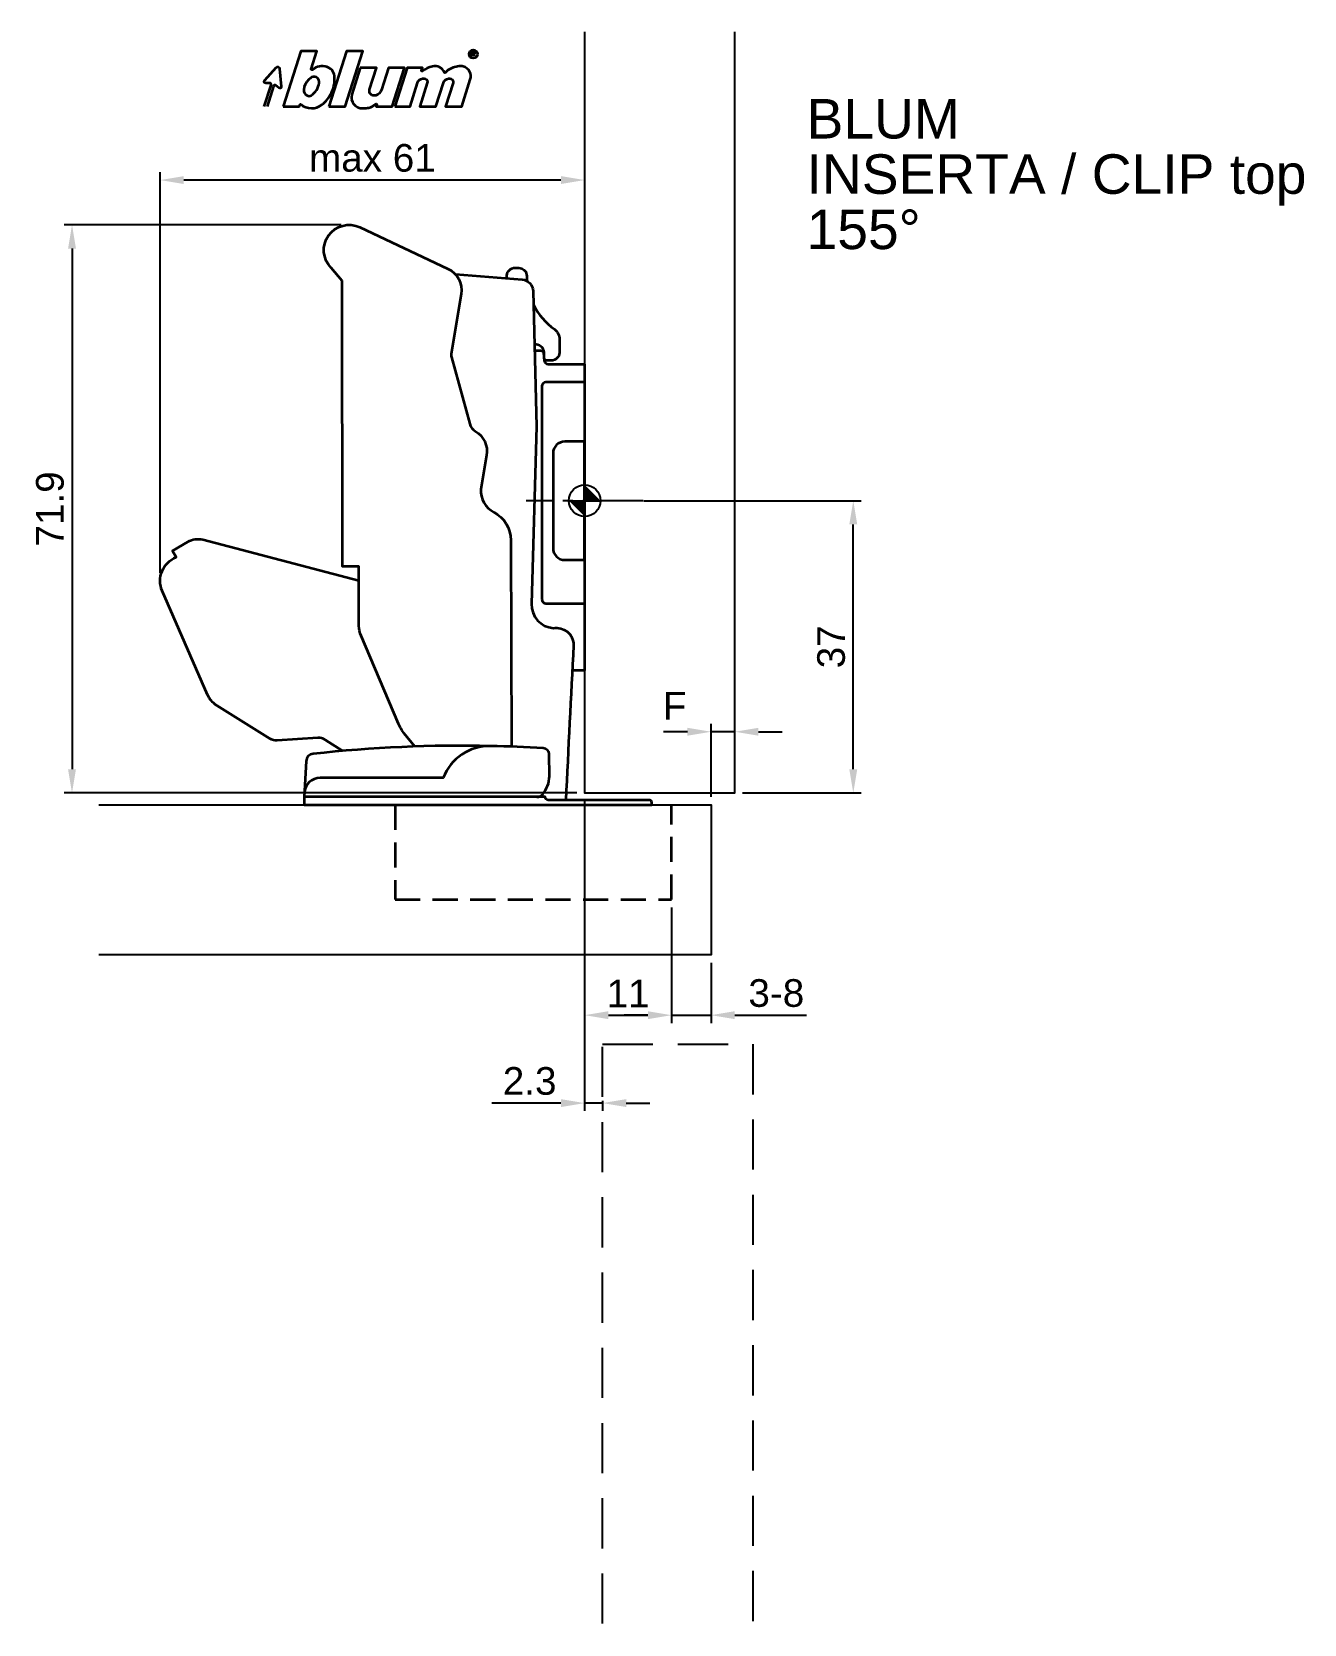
# Model space of a CAD drawing. Extents: x -70 to 91, y -142 to 59.
import ezdxf

# ---------------------------------------------------------------- set-up
doc = ezdxf.new("R2010")
doc.units = 0
doc.header["$PDMODE"] = 35
doc.header["$PDSIZE"] = 5
for name, pattern in [('MITTE2', [28.575, 19.05, -3.175, 3.175, -3.175]), ('STRICHLINIE2', [9.525, 6.35, -3.175]), ('VERDECKT2', [4.7625, 3.175, -1.5875])]:
    doc.linetypes.add(name, pattern=pattern)
doc.layers.get('0').update_dxf_attribs({"color": 30, "linetype": 'CONTINUOUS'})
doc.layers.get('Defpoints').update_dxf_attribs({"linetype": 'CONTINUOUS'})
doc.layers.add('1', color=2, linetype='CONTINUOUS')
doc.layers.add('5', color=1, linetype='CONTINUOUS')
doc.layers.add('6', color=3, linetype='CONTINUOUS', lineweight=35)
doc.styles.add('Beschlag', font='ARIAL.TTF')
doc.dimstyles.new('Beschlag', dxfattribs={"dimtxt": 3.5, "dimasz": 3, "dimexe": 1, "dimexo": 1, "dimgap": 1, "dimtad": 1, "dimdec": 1, "dimdsep": 46, "dimtxsty": 'Beschlag', "dimcen": 2, "dimclrd": 256, "dimclre": 256, "dimclrt": 256, "dimadec": 1, "dimazin": 2, "dimtfac": 0.71, "dimtdec": 1, "dimtix": 1, "dimtmove": 2, "dimatfit": 0, "dimfxl": 0, "dimtolj": 1, "dimlwd": -1, "dimlwe": -1, "dimarcsym": 0})

# ---------------------------------------------------------------- blocks, each defined once
blk = doc.blocks.new('Logo_BLUM')
at = {"layer": '6', "color": 20, "linetype": 'Continuous'}
for points in [[(2.39, 0), (4.43, 0), (4.52, 0.26, -0.512391), (4.62, 0.29, 0.357881), (7.3, 0.25, 0.116336), (8.5, 1.76, 0.127435), (8.89, 3.85, 0.227045), (8.36, 4.79, 0.273775), (6.5, 4.93), (6.04, 4.67, -0.689828), (5.94, 4.76), (6.65, 7), (4.61, 7)], [(12.15, 4.9), (11.09, 1.53, 0.527578), (12.44, -0.2, -0.003338), (13.06, -0.17, 0.131781), (13.63, 0.02), (14.12, 0.32, -0.706223), (14.22, 0.24), (14.15, 0), (16.19, 0), (17.75, 4.9), (15.7, 4.9), (14.81, 2.11, -0.253672), (14.11, 1.42, -0.127823), (13.72, 1.42, -0.447747), (13.33, 2.15), (14.2, 4.9)], [(16.53, 0), (18.44, 0), (19.39, 3, -0.282196), (20.04, 3.56, -0.141376), (20.38, 3.52, -0.3938), (20.62, 2.99), (19.67, 0), (21.72, 0), (22.67, 3, -0.282189), (23.31, 3.56, -0.141385), (23.65, 3.52, -0.393792), (23.89, 2.99), (22.94, 0), (24.99, 0), (26.07, 3.42, 0.424526), (25.18, 5.07, 0.098115), (24.64, 5.11, 0.114777), (23.24, 4.6), (22.89, 4.28, -0.522588), (22.79, 4.31, 0.36711), (21.28, 5.09, 0.102012), (20, 4.5, -0.748324), (19.89, 4.58), (20, 4.9), (18.08, 4.9)], [(5.59, 3.39, 0.16703), (4.99, 2.14, 0.322673), (5.41, 1.39, 0.260102), (5.93, 1.42, 0.211929), (6.95, 3, 0.250706), (6.73, 3.62, 0.316796), (6.01, 3.72, 0.086595)]]:
    blk.add_lwpolyline(points, format="xyb", close=True, dxfattribs=at)
blk.add_lwpolyline([(8.18, 0), (10.23, 0), (12.45, 7), (10.4, 7)], close=True, dxfattribs=at)
for points in [[(26.26, 6.4), (26.26, 6.9), (26.52, 6.9, -0.975005), (26.53, 6.67, 0.014563), (26.45, 6.67), (26.26, 6.67), (26.45, 6.67), (26.52, 6.6), (26.57, 6.53), (26.62, 6.42)], [(0, 0), (0.86, 2.7, 0.480207), (0.67, 2.98), (0.19, 2.97, -0.689229), (0.05, 3.33), (1.49, 4.95, -0.685285), (1.94, 4.79), (2.15, 2.54, -0.636083), (1.84, 2.36), (1.47, 2.68, 0.560356), (1.16, 2.59), (0.34, 0)]]:
    blk.add_lwpolyline(points, format="xyb", dxfattribs=at)
blk.add_circle((26.44, 6.65), 0.527, dxfattribs=at)
blk = doc.blocks.new('*D5')
at = {"layer": '1'}
for p, q in [((7.51, 0), (35, 0)), ((34, -34), (34, -3)), ((20, -37), (35, -37))]:
    blk.add_line(p, q, dxfattribs=at)
for points in [[(33.5, -3), (34.5, -3), (34, 0)], [(33.5, -34), (34.5, -34), (34, -37)]]:
    blk.add_solid(points, dxfattribs=at)
at = {"layer": 'Defpoints', "color": 0}
for p in [(6.51, 0), (34, 0), (19, -37)]:
    blk.add_point(p, dxfattribs=at)
at = {"layer": '1', "insert": (31.21, -18.5), "char_height": 3.5, "attachment_point": 5, "rotation": 90, "style": 'Beschlag'}
blk.add_mtext('\\A1;37', dxfattribs=at)
blk = doc.blocks.new('*D4')
at = {"layer": '1'}
for p, q in [((13, -29.25), (10, -29.25)), ((16, -37.5), (16, -28.25)), ((19, -29.25), (16, -29.25)), ((19, -36), (19, -28.25)), ((22, -29.25), (25, -29.25))]:
    blk.add_line(p, q, dxfattribs=at)
for points in [[(13, -28.75), (13, -29.75), (16, -29.25)], [(22, -28.75), (22, -29.75), (19, -29.25)]]:
    blk.add_solid(points, dxfattribs=at)
at = {"layer": 'Defpoints', "color": 0}
for p in [(16, -29.25), (19, -37), (16, -38.5)]:
    blk.add_point(p, dxfattribs=at)
at = {"layer": '1', "insert": (11.39, -25.98), "char_height": 3.5, "attachment_point": 5, "style": 'Beschlag'}
blk.add_mtext('\\A1;F', dxfattribs=at)
blk = doc.blocks.new('*D2')
at = {"layer": '1'}
for p, q in [((11, -51.5), (11, -66.13)), ((16, -58.5), (16, -66.13)), ((8, -65.13), (5, -65.13)), ((11, -65.13), (16, -65.13)), ((19, -65.13), (22, -65.13))]:
    blk.add_line(p, q, dxfattribs=at)
for points in [[(8, -64.63), (8, -65.63), (11, -65.13)], [(19, -64.63), (19, -65.63), (16, -65.13)]]:
    blk.add_solid(points, dxfattribs=at)
at = {"layer": 'Defpoints', "color": 0}
for p in [(11, -50.5), (16, -57.5), (16, -65.13)]:
    blk.add_point(p, dxfattribs=at)
at = {"layer": '1', "insert": (24.26, -62.35), "char_height": 3.5, "attachment_point": 5, "style": 'Beschlag'}
blk.add_mtext('\\A1;3-8', dxfattribs=at)
blk = doc.blocks.new('*D3')
at = {"layer": '1'}
for p, q in [((0, -38), (0, -66.13)), ((11, -51.5), (11, -66.13)), ((3, -65.13), (8, -65.13))]:
    blk.add_line(p, q, dxfattribs=at)
for points in [[(3, -64.63), (3, -65.63), (0, -65.13)], [(8, -64.63), (8, -65.63), (11, -65.13)]]:
    blk.add_solid(points, dxfattribs=at)
at = {"layer": 'Defpoints', "color": 0}
for p in [(0, -37), (11, -50.5), (11, -65.13)]:
    blk.add_point(p, dxfattribs=at)
at = {"layer": '1', "insert": (5.5, -62.38), "char_height": 3.5, "attachment_point": 5, "style": 'Beschlag'}
blk.add_mtext('\\A1;11', dxfattribs=at)
blk = doc.blocks.new('NullPunkt')
at = {"layer": '5'}
for points in [[(-2, 0), (2, 0)], [(0, 2), (0, -2)]]:
    blk.add_lwpolyline(points, dxfattribs=at)
blk.add_circle((0, 0), 2, dxfattribs=at)
for points in [[(0, 0), (-2, 0), (0, 2)], [(0, 0), (2, 0), (0, -2)]]:
    blk.add_solid(points, dxfattribs=at)
blk = doc.blocks.new('*D6')
at = {"layer": '1'}
for p, q in [((-30.8, 34.92), (-65.88, 34.92)), ((-64.88, 31.92), (-64.88, -34)), ((-1, -37), (-65.88, -37))]:
    blk.add_line(p, q, dxfattribs=at)
for points in [[(-65.38, 31.92), (-64.38, 31.92), (-64.88, 34.92)], [(-65.38, -34), (-64.38, -34), (-64.88, -37)]]:
    blk.add_solid(points, dxfattribs=at)
at = {"layer": 'Defpoints', "color": 0}
for p in [(-29.8, 34.92), (-64.88, -37), (0, -37)]:
    blk.add_point(p, dxfattribs=at)
at = {"layer": '1', "insert": (-67.66, -1.04), "char_height": 3.5, "attachment_point": 5, "rotation": 90, "style": 'Beschlag'}
blk.add_mtext('\\A1;71.9', dxfattribs=at)
blk = doc.blocks.new('*D7')
at = {"layer": '1'}
for p, q in [((0, 58.35), (0, 39.59)), ((-53.73, -9.14), (-53.73, 41.59)), ((-3, 40.59), (-50.73, 40.59))]:
    blk.add_line(p, q, dxfattribs=at)
for points in [[(-50.73, 41.09), (-50.73, 40.09), (-53.73, 40.59)], [(-3, 41.09), (-3, 40.09), (0, 40.59)]]:
    blk.add_solid(points, dxfattribs=at)
at = {"layer": 'Defpoints', "color": 0}
for p in [(0, 59.35), (-53.73, 40.59), (-53.73, -10.14)]:
    blk.add_point(p, dxfattribs=at)
at = {"layer": '1', "insert": (-26.86, 43.38), "char_height": 3.5, "attachment_point": 5, "style": 'Beschlag'}
blk.add_mtext('\\A1;max 61', dxfattribs=at)
blk = doc.blocks.new('*D9')
at = {"layer": '1'}
for p, q in [((0, -38), (0, -77.26)), ((-3, -76.26), (-6, -76.26)), ((2.27, -76.26), (0, -76.26)), ((2.27, -75.99), (2.27, -77.26)), ((5.27, -76.26), (8.27, -76.26))]:
    blk.add_line(p, q, dxfattribs=at)
for points in [[(-3, -75.76), (-3, -76.76), (0, -76.26)], [(5.27, -75.76), (5.27, -76.76), (2.27, -76.26)]]:
    blk.add_solid(points, dxfattribs=at)
at = {"layer": 'Defpoints', "color": 0}
for p in [(0, -37), (0, -76.26), (2.27, -74.99)]:
    blk.add_point(p, dxfattribs=at)
at = {"layer": '1', "insert": (-6.96, -73.48), "char_height": 3.5, "attachment_point": 5, "style": 'Beschlag'}
blk.add_mtext('\\A1;2.3', dxfattribs=at)

msp = doc.modelspace()

# ---------------------------------------------------------------- linework, layer by layer
at = {"layer": '1'}
for p, q in [((22, -65.13), (28.07, -65.13)), ((-6, -76.26), (-11.75, -76.26))]:
    msp.add_line(p, q, dxfattribs=at)
at = {"layer": '5', "linetype": 'MITTE2', "ltscale": 0.4}
msp.add_line((7.4, 0), (-7.4, 0), dxfattribs=at)
at = {"layer": '5'}
for points in [[(0, 59.35), (0, -37), (19, -37), (19, 59.35)], [(-61.47, -38.5), (16, -38.5), (16, -57.5), (-61.47, -57.5)]]:
    msp.add_lwpolyline(points, dxfattribs=at)
at = {"layer": '5', "linetype": 'STRICHLINIE2'}
msp.add_lwpolyline([(2.27, -142.16), (2.27, -68.81), (21.27, -68.81), (21.27, -142.22)], dxfattribs=at)
at = {"layer": '6'}
msp.add_line((0, 17.3), (0, -21.5), dxfattribs=at)
for points in [[(-21.47, -31.12), (-22.82, -29.47, -0.071156), (-23.55, -28.26), (-28.3, -17.12, -0.100695), (-28.56, -15.83), (-28.56, -8.32), (-30.64, -8.32), (-30.67, 27.85), (-32.06, 29.46, -0.841483), (-28.44, 34.62), (-17.31, 29.37, -0.335578), (-15.63, 26.16), (-16.89, 18.6, 0.108925), (-16.87, 18.17), (-14.54, 9.71, 0.195336), (-13.85, 8.82, -0.311725), (-12.41, 5.73), (-13.13, 1.44, 0.299899), (-11.51, -1.44, -0.279592), (-9.35, -4.98), (-9.27, -31.14)], [(-16.36, 28.66), (-7.91, 27.99, -0.383865), (-6.53, 26.53), (-6.1, 9.38), (-6.72, -13.06, 0.399175), (-3.96, -16.13, -0.470018), (-1.41, -18.28, -0.000001), (-2.39, -37.9, -0.000001)], [(-9.83, 28.14), (-9.83, 28.5, -0.414212), (-8.81, 29.48), (-8.31, 29.47, -0.361254), (-7.34, 28.64, 0.005243), (-7.31, 27.81)], [(-6.49, 24.8, 0.118635), (-3.82, 21.7, -0.224464), (-3.17, 20.43), (-3.2, 18.73, -0.414217), (-4.21, 17.75), (-4.85, 17.76, -0.366019), (-5.14, 18.07), (-5.13, 18.77, 0.441405), (-6.36, 19.77)], [(-6.34, 19), (-5.51, 19, -0.351826), (-5.2, 18.73), (-5.12, 17.76, 0.343892), (-4.62, 17.3), (0, 17.3), (0, 15), (-4.9, 15, 0.4142), (-5.4, 14.5), (-5.4, -12.5, 0.414227), (-4.9, -13), (0, -13), (0, -21.5), (-1.57, -21.5)], [(-6.05, -37.5, 0.194511), (-5.29, -37.15, 0.158756), (-4.45, -34.87), (-4.48, -32.1, 0.381193), (-5.23, -31.34, 0.009796), (-11.89, -31.06, 0.03314), (-34.37, -32.05, 0.367416), (-35.26, -32.99), (-35.5, -37.5)], [(-11.89, -31.06, 0.316512), (-17.91, -35.1), (-33.48, -35.1, 0.39896), (-35.47, -37)]]:
    msp.add_lwpolyline(points, format="xyb", dxfattribs=at)
for points in [[(-4, -6, 0.414194), (-2.5, -7.5), (0, -7.5), (0, 7.5), (-2.5, 7.5, 0.414217), (-4, 6)], [(8.2, -37.9), (-4.6, -37.9, -0.366013), (-5, -37.5), (-35.5, -37.5), (-35.5, -38.5), (8.5, -38.5), (8.5, -38.2, 0.366025)]]:
    msp.add_lwpolyline(points, format="xyb", close=True, dxfattribs=at)
at = {"layer": '6', "flags": 128}
msp.add_lwpolyline([(-30.65, -31.68), (-32.86, -30.27, 0.159568), (-33.76, -30.03), (-38.93, -30.35, -0.156667), (-39.82, -30.13), (-46.56, -25.91, -0.151101), (-47.72, -24.57), (-53.46, -11.42, -0.426033), (-51.69, -7.16), (-52.17, -6.33), (-50.22, -5.19, -0.199404), (-48.32, -4.93), (-28.56, -10.12)], format="xyb", dxfattribs=at)
at = {"layer": '6', "linetype": 'VERDECKT2'}
msp.add_lwpolyline([(-24, -38.5), (-24, -50.5), (11, -50.5), (11, -38.5)], dxfattribs=at)

# ---------------------------------------------------------------- block references
msp.add_blockref('Logo_BLUM', (-40.54, 49.89))
at = {"layer": '5', "rotation": 90}
msp.add_blockref('NullPunkt', (0, 0), dxfattribs=at)

# ---------------------------------------------------------------- texts
at = {"layer": '1', "linetype": 'Continuous', "style": 'Beschlag'}
for s, p in [('BLUM', (28.09, 45.85)), ('INSERTA / CLIP top', (28.09, 38.85)), ('155%%D', (28.09, 31.85))]:
    msp.add_text(s, height=5, dxfattribs=at).set_placement(p)

# ---------------------------------------------------------------- dimensions: what is measured, and where the dimension line sits
at = {"layer": '1'}
dim = msp.add_linear_dim(base=(-53.73, 40.59), p1=(0, 59.35), p2=(-53.73, -10.14), text='max 61', dimstyle='Beschlag', dxfattribs=at)
dim.commit()
dim.dimension.update_dxf_attribs({"geometry": '*D7', "text_midpoint": (-26.86, 43.38)})
for base, p1, p2, picture, middle in [((-64.88, -37), (-29.8, 34.92), (0, -37), '*D6', (-67.66, -1.04)), ((34, 0), (19, -37), (6.51, 0), '*D5', (31.21, -18.5))]:
    dim = msp.add_linear_dim(base=base, p1=p1, p2=p2, angle=90, dimstyle='Beschlag', dxfattribs=at)
    dim.commit()
    dim.dimension.update_dxf_attribs({"geometry": picture, "text_midpoint": middle})
for base, p1, p2, text, picture, middle in [((16, -29.25), (19, -37), (16, -38.5), 'F', '*D4', (11.39, -25.98)), ((16, -65.13), (11, -50.5), (16, -57.5), '3-8', '*D2', (24.26, -62.35))]:
    dim = msp.add_linear_dim(base=base, p1=p1, p2=p2, text=text, dimstyle='Beschlag', dxfattribs=at)
    dim.commit()
    dim.dimension.update_dxf_attribs({"geometry": picture, "text_midpoint": middle, "dimtype": 160})
dim = msp.add_linear_dim(base=(0, -76.26), p1=(2.27, -74.99), p2=(0, -37), dimstyle='Beschlag', dxfattribs=at)
dim.commit()
dim.dimension.update_dxf_attribs({"geometry": '*D9', "text_midpoint": (-6.96, -73.48), "dimtype": 160})
dim = msp.add_linear_dim(base=(11, -65.13), p1=(0, -37), p2=(11, -50.5), dimstyle='Beschlag', dxfattribs=at)
dim.commit()
dim.dimension.update_dxf_attribs({"geometry": '*D3', "text_midpoint": (5.5, -62.38)})

doc.saveas('drawing.dxf')
